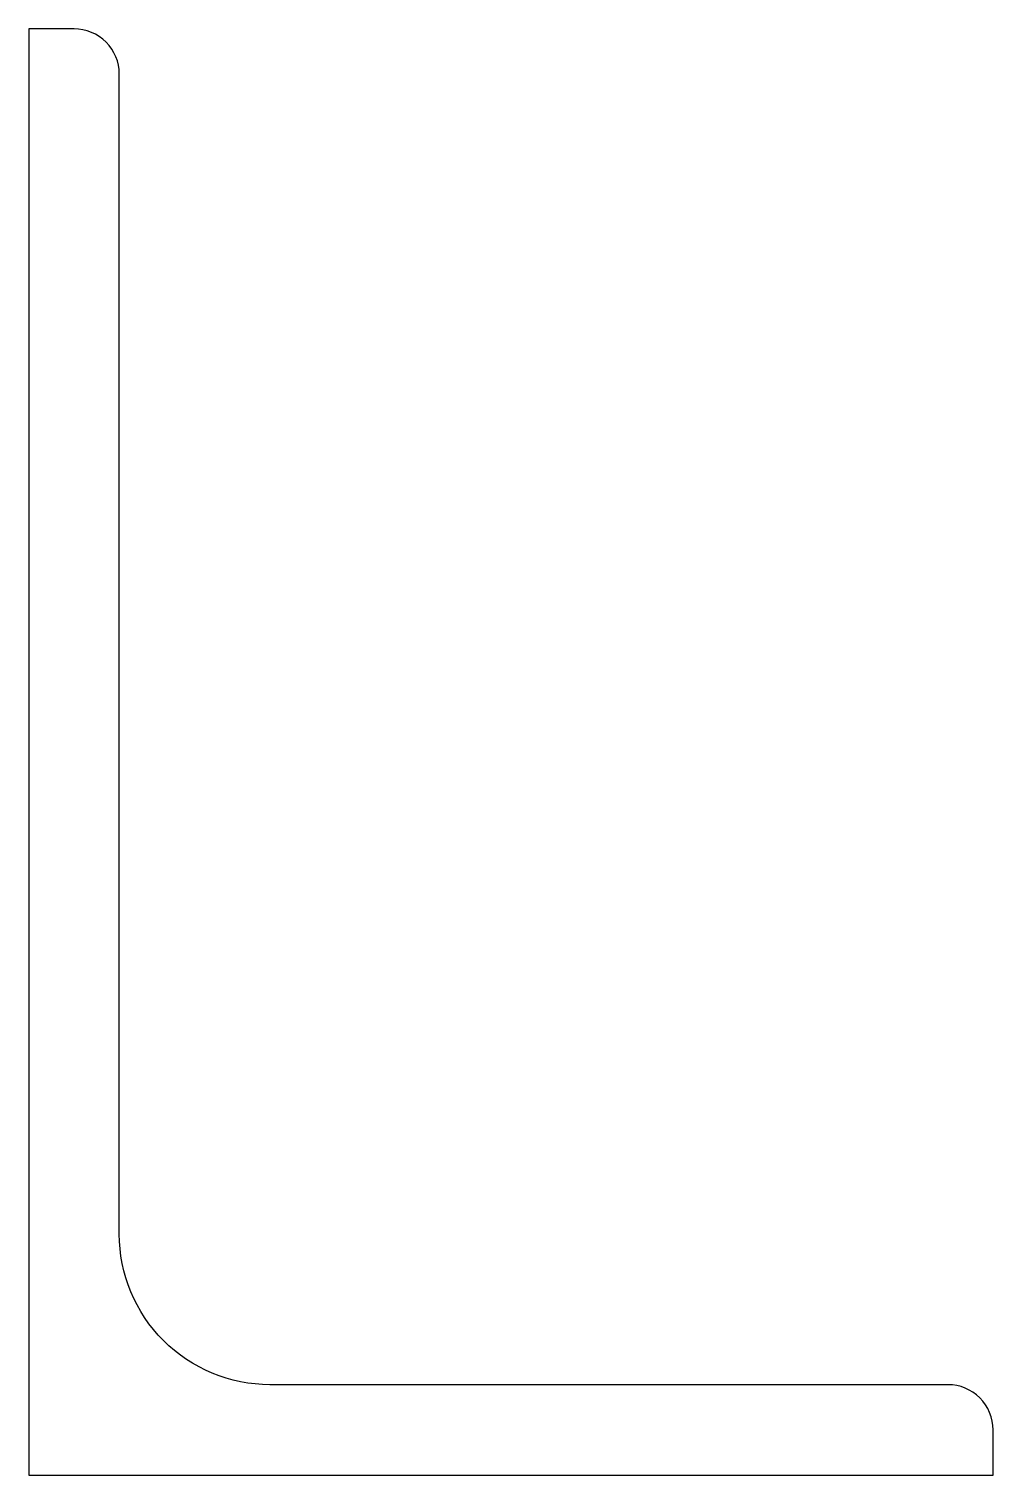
# Model space of a CAD drawing. Header units: inches. Extents: x -1 to 1, y -1.5 to 1.5.
import ezdxf

# ---------------------------------------------------------------- set-up
doc = ezdxf.new("R2010")
doc.units = ezdxf.units.IN
doc.layers.add('steel', color=7, linetype='Continuous')

msp = doc.modelspace()

# ---------------------------------------------------------------- linework, layer by layer
at = {"layer": 'steel'}
msp.add_lwpolyline([(-1, -1.5), (1, -1.5), (1, -1.40625, 0.4142136), (0.90625, -1.3125), (-0.5, -1.3125, -0.4142136), (-0.8125, -1), (-0.8125, 1.40625, 0.4142136), (-0.90625, 1.5), (-1, 1.5), (-1, -1.5)], format="xyb", dxfattribs=at)

doc.saveas('drawing.dxf')
